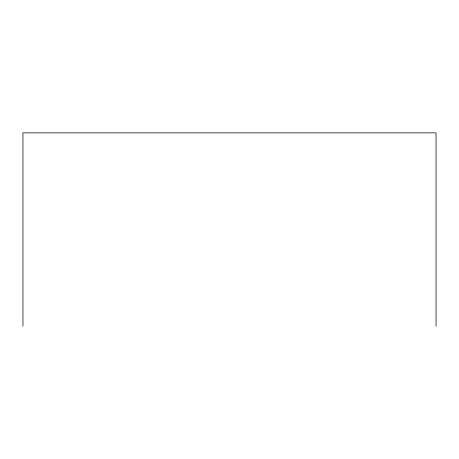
<?xml version="1.0" encoding="UTF-8"?>
<svg xmlns="http://www.w3.org/2000/svg" width="459" height="459" viewBox="0 0 459 459"><rect width="100%" height="100%" fill="white"/><g stroke="black" fill="none" stroke-linecap="round" stroke-linejoin="round"><path stroke-width="0.69" d="M436.05 326.125L436.05 132.875L22.95 132.875L22.95 326.125"/></g></svg>
